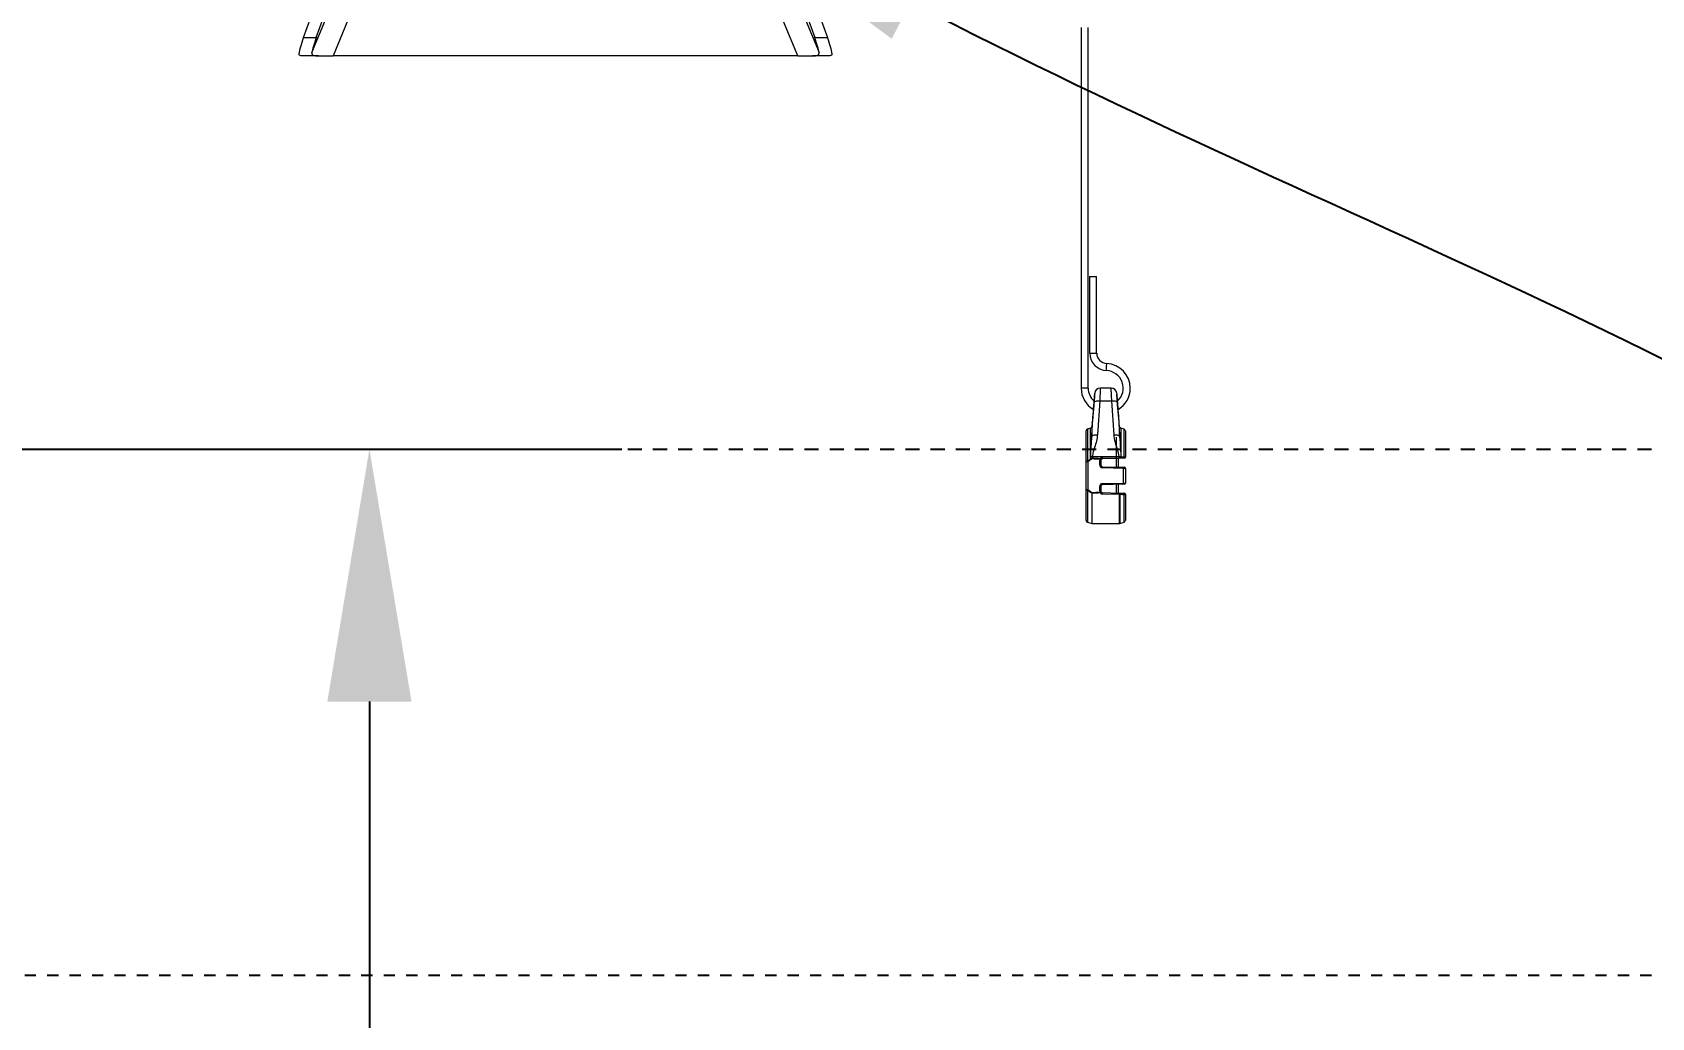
# Model space of a CAD drawing. Extents: x -382 to 1420, y -377 to 265.
# Drawn here: x 222.86 to 237.3, y -12.69 to -3.91 of the extents above; entities that cross this region are included whole.
import ezdxf
from ezdxf import colors
from ezdxf.entities.mleader import LeaderData, LeaderLine
from ezdxf.math import Vec2, Vec3

# ---------------------------------------------------------------- set-up
doc = ezdxf.new("R2010")
doc.units = 0
doc.header["$MEASUREMENT"] = 0
doc.linetypes.add('HIDDEN2', pattern=[0.1875, 0.125, -0.0625])
doc.linetypes.add('HIDDEN4', pattern=[0.09375, 0.0625, -0.03125])
doc.layers.get('DEFPOINTS').update_dxf_attribs({"color": 255, "linetype": 'CONTINUOUS'})
for name, color, linetype in [('AV-Anno-Iden', 154, 'CONTINUOUS'), ('AV-Detl-Obje-Brkt', 202, 'CONTINUOUS'), ('AV-Detl-Obje-Mont', 232, 'CONTINUOUS'), ('AV-Detl-Patt', 165, 'CONTINUOUS'), ('AV-Elev-Dims', 14, 'CONTINUOUS')]:
    doc.layers.add(name, color=color, linetype=linetype)
doc.styles.get("Standard").update_dxf_attribs({"font": 'arial.ttf'})
doc.dimstyles.new('ARCH-24TO1', dxfattribs={"dimscale": 24, "dimtxt": 0.08, "dimasz": 0.09375, "dimexe": 0.09375, "dimexo": 0.09375, "dimgap": 0.0625, "dimtad": 0, "dimtih": 1, "dimtoh": 1, "dimdec": 3, "dimzin": 3, "dimdsep": 46, "dimlunit": 4, "dimtxsty": 'Standard', "dimcen": -0.0625, "dimclrd": 256, "dimclre": 256, "dimadec": 0, "dimazin": 0, "dimtfac": 1, "dimtdec": 3, "dimtmove": 0, "dimatfit": 3, "dimfxl": 1, "dimtfill": 1, "dimfrac": 1, "dimtolj": 1, "dimtzin": 0, "dimarcsym": 0})

# ---------------------------------------------------------------- blocks, each defined once
blk = doc.blocks.new('*D144')
at = {"layer": 'AV-Elev-Dims', "lineweight": -2, "transparency": 16777216}
for p, q in [((229.869, -3.172), (243.722, -3.172)), ((241.472, -5.422), (241.472, -24.702)), ((241.472, -65.374), (241.472, -40.652)), ((247.254, -67.624), (239.222, -67.624))]:
    blk.add_line(p, q, dxfattribs=at)
at = {"layer": 'AV-Elev-Dims', "transparency": 16777216}
for points in [[(241.097, -5.422), (241.847, -5.422), (241.472, -3.172)], [(241.097, -65.374), (241.847, -65.374), (241.472, -67.624)]]:
    blk.add_solid(points, dxfattribs=at)
at = {"layer": 'DEFPOINTS', "color": 0, "transparency": 16777216}
for p in [(227.619, -3.172), (241.472, -67.624), (249.504, -67.624)]:
    blk.add_point(p, dxfattribs=at)
at = {"layer": 'AV-Elev-Dims', "color": 0, "transparency": 16777216, "insert": (241.472, -32.677), "char_height": 1.92, "attachment_point": 5, "bg_fill": 3, "box_fill_scale": 1.25, "bg_fill_color": 256, "bg_fill_true_color": 13158600, "bg_fill_transparency": 0}
blk.add_mtext('\\A1;5\'-4{\\H1x;\\S1#2;}" A.F.F.\\PTO CENTER \\POF MOUNT\\PHOLE', dxfattribs=at)
blk = doc.blocks.new('A$C429A2651')
at = {"layer": 'AV-Detl-Obje-Brkt', "linetype": 'Continuous', "lineweight": 15}
for p, q in [((29.944, 4.42), (29.944, 1.205)), ((30.006, 1.205), (30.006, 4.42)), ((30.018, 2.199), (30.018, 1.518)), ((30.018, 2.199), (30.05, 2.199)), ((30.05, 2.199), (30.081, 2.199)), ((30.081, 1.518), (30.081, 2.199)), ((30.018, 1.518), (30.05, 1.518)), ((30.05, 1.518), (30.081, 1.518)), ((30.168, 1.362), (30.17, 1.393)), ((30.17, 1.393), (30.171, 1.424)), ((29.975, 1.205), (29.944, 1.205)), ((30.006, 1.205), (29.975, 1.205)), ((30.064, 1.158), (30.063, 1.145)), ((30.21, 1.205), (30.114, 1.205)), ((30.261, 1.144), (30.26, 1.158)), ((30.108, 1.093), (30.088, 0.79)), ((30.108, 1.093), (30.216, 1.093)), ((30.236, 0.79), (30.216, 1.093)), ((30.041, 0.898), (30.038, 0.86)), ((30.041, 0.898), (30.041, 0.897)), ((30.286, 0.86), (30.283, 0.897)), ((29.987, 0.548), (29.987, 0.824)), ((30.027, 0.847), (29.999, 0.839)), ((29.999, 0.839), (29.999, 0.553)), ((30.027, 0.574), (30.027, 0.847)), ((30.038, 0.86), (30.038, 0.774)), ((30.258, 0.503), (30.258, 0.769)), ((30.286, 0.774), (30.286, 0.86)), ((30.325, 0.839), (30.298, 0.847)), ((30.298, 0.847), (30.298, 0.594)), ((30.325, 0.594), (30.325, 0.839)), ((30.337, 0.824), (30.337, 0.591)), ((30.028, 0.575), (30.028, 0.594)), ((30.043, 0.595), (30.281, 0.595)), ((30.043, 0.595), (30.043, 0.58)), ((30.133, 0.589), (30.281, 0.593)), ((30.281, 0.579), (30.134, 0.576)), ((30.273, 0.579), (30.273, 0.502)), ((30.281, 0.593), (30.281, 0.595)), ((30.281, 0.593), (30.297, 0.594)), ((30.294, 0.58), (30.281, 0.579)), ((30.295, 0.58), (30.294, 0.58)), ((30.323, 0.581), (30.295, 0.58)), ((30.297, 0.594), (30.297, 0.594)), ((30.297, 0.594), (30.298, 0.594)), ((30.002, 0.548), (29.987, 0.548)), ((29.987, 0.301), (29.987, 0.548)), ((30.03, 0.569), (30.002, 0.548)), ((30.002, 0.548), (30.002, 0.301)), ((30.027, 0.574), (30.028, 0.575)), ((30.032, 0.57), (30.03, 0.569)), ((30.108, 0.521), (30.108, 0.56)), ((30.108, 0.56), (30.118, 0.56)), ((30.108, 0.521), (30.118, 0.521)), ((30.11, 0.57), (30.111, 0.575)), ((30.118, 0.56), (30.118, 0.521)), ((30.321, 0.49), (30.133, 0.495)), ((30.134, 0.505), (30.322, 0.5)), ((30.321, 0.359), (30.321, 0.49)), ((30.337, 0.49), (30.321, 0.49)), ((30.322, 0.5), (30.327, 0.5)), ((30.337, 0.49), (30.337, 0.359)), ((29.987, 0.301), (30.002, 0.301)), ((29.987, 0.025), (29.987, 0.301)), ((29.999, 0.297), (29.999, 0.01)), ((30.002, 0.301), (30.039, 0.275)), ((30.108, 0.29), (30.108, 0.329)), ((30.118, 0.329), (30.108, 0.329)), ((30.118, 0.29), (30.108, 0.29)), ((30.118, 0.329), (30.118, 0.29)), ((30.133, 0.354), (30.321, 0.359)), ((30.322, 0.349), (30.134, 0.344)), ((30.258, 0.268), (30.258, 0.347)), ((30.273, 0.346), (30.273, 0.268)), ((30.321, 0.359), (30.337, 0.359)), ((30.327, 0.349), (30.322, 0.349)), ((30.037, 0.269), (30.037, 0.268)), ((30.037, 0.268), (30.037, 0)), ((30.111, 0.274), (30.11, 0.28)), ((30.286, 0.256), (30.133, 0.26)), ((30.134, 0.274), (30.286, 0.27)), ((30.286, 0.27), (30.323, 0.269)), ((30.286, 0), (30.286, 0.256)), ((30.288, 0.256), (30.288, 0)), ((30.325, 0.01), (30.325, 0.255)), ((30.337, 0.259), (30.337, 0.025)), ((29.999, 0.01), (30.037, 0)), ((30.288, 0), (30.325, 0.01)), ((30.037, 0), (30.286, 0))]:
    blk.add_line(p, q, dxfattribs=at)
at = {"layer": 'AV-Detl-Obje-Brkt', "linetype": 'Continuous', "lineweight": 15, "flags": 128}
for points in [[(30.058, 1.077), (30.06, 1.081), (30.063, 1.084), (30.067, 1.087), (30.074, 1.09), (30.081, 1.092), (30.09, 1.093), (30.099, 1.093), (30.108, 1.093)], [(30.216, 1.093), (30.226, 1.093), (30.235, 1.093), (30.243, 1.092), (30.251, 1.09), (30.257, 1.087), (30.262, 1.084), (30.265, 1.081), (30.266, 1.077)], [(30.038, 0.774), (30.04, 0.777), (30.043, 0.781), (30.048, 0.784), (30.054, 0.786), (30.061, 0.788), (30.07, 0.79), (30.079, 0.79), (30.088, 0.79)], [(30.236, 0.79), (30.246, 0.79), (30.255, 0.79), (30.263, 0.788), (30.27, 0.786), (30.276, 0.784), (30.281, 0.781), (30.285, 0.777), (30.286, 0.774)]]:
    blk.add_lwpolyline(points, dxfattribs=at)
at = {"layer": 'AV-Detl-Obje-Brkt', "linetype": 'Continuous', "lineweight": 15}
for centre, radius, start, end in [((30.175, 1.518), 0.156, 180, 267.7076), ((30.175, 1.518), 0.0937, 180, 267.7076), ((30.162, 1.205), 0.156, 311.6149, 87.7076), ((30.162, 1.205), 0.219, 0, 87.7076), ((30.162, 1.205), 0.219, 180, 239.5151), ((30.162, 1.205), 0.156, 180, 227.7655), ((30.114, 1.156), 0.05, 90.4206, 175.9367), ((30.21, 1.156), 0.05, 4.0633, 89.3855), ((30.162, 1.205), 0.219, 300.1595, 0), ((30.003, 0.824), 0.0156, 105, 180), ((30.023, 0.862), 0.0156, 285, 355), ((30.302, 0.862), 0.0156, 185, 255), ((30.321, 0.824), 0.0156, 0, 75), ((30.043, 0.474), 0.12, 89.9353, 97.4885), ((30.603, 0.537), 0.562, 175.6101, 176.1936), ((29.789, 0.576), 0.344, 359.9265, 2.2353), ((30.281, 0.474), 0.12, 82.5115, 90.0647), ((29.944, 0.58), 0.337, 359.8877, 2.2596), ((30.284, 0.589), 0.0133, 316.1271, 20.1297), ((30.283, 0.589), 0.0152, 322.8952, 18.0532), ((30.311, 0.59), 0.0152, 322.8421, 18.2251), ((30.327, 0.591), 0.00999, 271.5, 0), ((29.997, 0.541), 0.0124, 81.6165, 142.2947), ((30.554, 0.981), 0.701, 217.6633, 218.1466), ((30.574, 0.943), 0.66, 213.9631, 214.5238), ((30.566, 1.032), 0.706, 220.2964, 220.861), ((30.134, 0.56), 0.0256, 157.7487, 180), ((30.134, 0.521), 0.0256, 180, 268.5), ((30.211, 0.81), 0.26, 247.1764, 249.43), ((30.109, 0.563), 0.0121, 17.9497, 77.5978), ((30.134, 0.56), 0.0156, 157.7487, 180), ((30.134, 0.521), 0.0156, 180, 268.5), ((30.229, 0.495), 0.0958, 174.0089, 179.9952), ((30.417, 0.49), 0.0958, 174.0089, 179.9952), ((30.327, 0.49), 0.00999, 0, 88.5), ((29.997, 0.309), 0.0124, 217.7053, 278.3835), ((30.554, -0.132), 0.701, 141.8534, 142.3367), ((30.134, 0.329), 0.0256, 91.5, 180), ((30.134, 0.29), 0.0256, 180, 202.2513), ((30.134, 0.329), 0.0156, 91.5, 180), ((30.134, 0.29), 0.0156, 180, 202.2513), ((30.229, 0.354), 0.0958, 180.0048, 185.9911), ((30.417, 0.359), 0.0958, 180.0048, 185.9911), ((30.327, 0.359), 0.00999, 271.5, 0), ((30.211, 0.04), 0.26, 110.57, 112.8236), ((30.109, 0.286), 0.0121, 282.4022, 342.0503), ((29.789, 0.273), 0.344, 357.7647, 0.0735), ((29.949, 0.269), 0.337, 357.7396, 0.1135), ((30.274, 0.261), 0.0152, 342.002, 37.0887), ((30.286, 0.28), 0.0245, 269.9655, 276.0239), ((30.311, 0.26), 0.0152, 341.7749, 37.1579), ((30.327, 0.259), 0.00999, 0, 88.5), ((30.003, 0.025), 0.0156, 180, 255), ((30.286, 0.01), 0.00999, 270, 285), ((30.321, 0.025), 0.0156, 285, 0)]:
    blk.add_arc(centre, radius, start, end, dxfattribs=at)
for centre, ratio, start_param, end_param in [((15.5, 0.425), 0.027185, 0.361933, 0.37401), ((15.499, 0.425), 0.026186, 0.362067, 0.37401), ((15.5, 0.425), 0.027185, 5.908125, 5.921252), ((15.499, 0.425), 0.026186, 5.908462, 5.921118)]:
    blk.add_ellipse(centre, major_axis=(15.624, 0), ratio=ratio, start_param=start_param, end_param=end_param, dxfattribs=at)
for points, knots in [([(30.058, 1.077), (30.059, 1.089), (30.061, 1.115), (30.063, 1.143), (30.064, 1.159), (30.064, 1.158), (30.064, 1.158)], [0, 0, 0, 0, 0.255902, 0.546047, 0.836303, 1, 1, 1, 1]), ([(30.114, 1.203), (30.114, 1.203), (30.114, 1.204), (30.113, 1.183), (30.111, 1.144), (30.109, 1.109), (30.108, 1.093)], [0, 0, 0, 0, 0.163913, 0.453856, 0.74391, 1, 1, 1, 1]), ([(30.216, 1.093), (30.215, 1.112), (30.213, 1.149), (30.211, 1.186), (30.21, 1.205), (30.21, 1.203), (30.21, 1.203)], [0, 0, 0, 0, 0.2912052, 0.5825763, 0.8734712, 1, 1, 1, 1]), ([(30.26, 1.158), (30.26, 1.158), (30.26, 1.16), (30.261, 1.146), (30.263, 1.118), (30.265, 1.091), (30.266, 1.077)], [0, 0, 0, 0, 0.126874, 0.417899, 0.709191, 1, 1, 1, 1]), ([(30.038, 0.774), (30.04, 0.804), (30.045, 0.905), (30.053, 1.007), (30.058, 1.077)], [0, 0, 0, 0, 0.300595, 1, 1, 1, 1]), ([(30.063, 1.145), (30.063, 1.145), (30.063, 1.148), (30.063, 1.139), (30.061, 1.121), (30.059, 1.094), (30.057, 1.061), (30.053, 1.018), (30.049, 0.976), (30.046, 0.939), (30.043, 0.912), (30.041, 0.897), (30.041, 0.897), (30.041, 0.898)], [0, 0, 0, 0, 0.009042, 0.116226, 0.223346, 0.291226, 0.398986, 0.506761, 0.61434, 0.721536, 0.828357, 0.93512, 1, 1, 1, 1]), ([(30.283, 0.897), (30.283, 0.897), (30.283, 0.898), (30.282, 0.907), (30.279, 0.929), (30.276, 0.961), (30.273, 0.998), (30.269, 1.038), (30.266, 1.076), (30.264, 1.109), (30.262, 1.133), (30.261, 1.144), (30.261, 1.145), (30.261, 1.145)], [0, 0, 0, 0, 0.026893, 0.132222, 0.233857, 0.335551, 0.437313, 0.539008, 0.640715, 0.742436, 0.844512, 0.94604, 1, 1, 1, 1]), ([(30.264, 1.111), (30.264, 1.113), (30.263, 1.121), (30.262, 1.134), (30.261, 1.146), (30.261, 1.144), (30.261, 1.144)], [0, 0, 0, 0, 0.075127, 0.350922, 0.793886, 1, 1, 1, 1]), ([(30.266, 1.077), (30.268, 1.047), (30.276, 0.946), (30.282, 0.845), (30.286, 0.774)], [0, 0, 0, 0, 0.300592, 1, 1, 1, 1]), ([(30.283, 0.897), (30.283, 0.897), (30.283, 0.895), (30.282, 0.905), (30.28, 0.928), (30.277, 0.956), (30.275, 0.977), (30.274, 0.984)], [0, 0, 0, 0, 0.058793, 0.324868, 0.591664, 0.858499, 1, 1, 1, 1]), ([(30.028, 0.594), (30.029, 0.623), (30.031, 0.669), (30.036, 0.728), (30.038, 0.757), (30.038, 0.774)], [0, 0, 0, 0, 0.452245, 0.690314, 1, 1, 1, 1]), ([(30.088, 0.79), (30.086, 0.771), (30.081, 0.733), (30.065, 0.682), (30.049, 0.637), (30.045, 0.609), (30.043, 0.595)], [0, 0, 0, 0, 0.284995, 0.575463, 0.786743, 1, 1, 1, 1]), ([(30.281, 0.595), (30.277, 0.615), (30.27, 0.657), (30.245, 0.72), (30.239, 0.767), (30.236, 0.79)], [0, 0, 0, 0, 0.301818, 0.649408, 1, 1, 1, 1]), ([(30.286, 0.774), (30.288, 0.737), (30.291, 0.691), (30.296, 0.627), (30.297, 0.605), (30.297, 0.594)], [0, 0, 0, 0, 0.672838, 0.831815, 1, 1, 1, 1]), ([(30.028, 0.575), (30.03, 0.577), (30.034, 0.579), (30.039, 0.58), (30.043, 0.58), (30.043, 0.58)], [0, 0, 0, 0, 0.422284, 0.872615, 1, 1, 1, 1]), ([(30.111, 0.575), (30.112, 0.576), (30.114, 0.579), (30.118, 0.584), (30.125, 0.588), (30.131, 0.589), (30.133, 0.589)], [0, 0, 0, 0, 0.118513, 0.421658, 0.711392, 1, 1, 1, 1]), ([(30.298, 0.594), (30.304, 0.594), (30.313, 0.594), (30.323, 0.594), (30.325, 0.594)], [0, 0, 0, 0, 0.686394, 1, 1, 1, 1]), ([(30.327, 0.581), (30.327, 0.581), (30.327, 0.581), (30.326, 0.581), (30.325, 0.581), (30.324, 0.581), (30.323, 0.581)], [0, 0, 0, 0, 0.2612194, 0.5176335, 0.7585204, 1, 1, 1, 1]), ([(30.325, 0.594), (30.327, 0.594), (30.33, 0.594), (30.334, 0.593), (30.337, 0.592), (30.337, 0.591), (30.337, 0.591)], [0, 0, 0, 0, 0.249881, 0.492976, 0.745798, 1, 1, 1, 1]), ([(29.999, 0.553), (30.007, 0.559), (30.016, 0.567), (30.026, 0.573), (30.027, 0.574)], [0, 0, 0, 0, 0.894785, 1, 1, 1, 1]), ([(30.043, 0.574), (30.042, 0.574), (30.04, 0.574), (30.036, 0.573), (30.033, 0.571), (30.032, 0.57)], [0, 0, 0, 0, 0.1230885, 0.563531, 1, 1, 1, 1]), ([(30.134, 0.576), (30.132, 0.575), (30.129, 0.575), (30.124, 0.572), (30.122, 0.57), (30.12, 0.568), (30.12, 0.567)], [0, 0, 0, 0, 0.281297, 0.5695, 0.878055, 1, 1, 1, 1]), ([(30.12, 0.566), (30.12, 0.566), (30.12, 0.566), (30.12, 0.567), (30.12, 0.567), (30.12, 0.567)], [0, 0, 0, 0, 0.009876, 0.648711, 1, 1, 1, 1]), ([(30.037, 0.268), (30.029, 0.274), (30.016, 0.283), (30.003, 0.293), (29.999, 0.297)], [0, 0, 0, 0, 0.653758, 1, 1, 1, 1]), ([(30.037, 0.269), (30.038, 0.271), (30.038, 0.273), (30.039, 0.275), (30.039, 0.275)], [0, 0, 0, 0, 0.96732, 1, 1, 1, 1]), ([(30.133, 0.26), (30.131, 0.26), (30.125, 0.261), (30.118, 0.265), (30.114, 0.27), (30.112, 0.273), (30.111, 0.274)], [0, 0, 0, 0, 0.288608, 0.578342, 0.881487, 1, 1, 1, 1]), ([(30.12, 0.282), (30.12, 0.282), (30.12, 0.283), (30.12, 0.283), (30.12, 0.283), (30.12, 0.284)], [0, 0, 0, 0, 0.015737, 0.653184, 1, 1, 1, 1]), ([(30.12, 0.282), (30.12, 0.282), (30.122, 0.28), (30.124, 0.277), (30.129, 0.275), (30.132, 0.274), (30.134, 0.274)], [0, 0, 0, 0, 0.1219447, 0.4304998, 0.7187034, 1, 1, 1, 1]), ([(30.325, 0.255), (30.319, 0.255), (30.307, 0.256), (30.294, 0.256), (30.288, 0.256)], [0, 0, 0, 0, 0.514661, 1, 1, 1, 1]), ([(30.323, 0.269), (30.324, 0.269), (30.325, 0.269), (30.326, 0.269), (30.327, 0.269), (30.327, 0.269), (30.327, 0.269)], [0, 0, 0, 0, 0.145896, 0.421612, 0.711012, 1, 1, 1, 1]), ([(30.337, 0.259), (30.337, 0.258), (30.336, 0.257), (30.333, 0.256), (30.329, 0.255), (30.326, 0.255), (30.325, 0.255)], [0, 0, 0, 0, 0.281347, 0.567741, 0.848358, 1, 1, 1, 1])]:
    blk.add_open_spline(points, degree=3, knots=knots, dxfattribs=at)
at = {"layer": 'AV-Detl-Obje-Mont', "linetype": 'Continuous', "lineweight": 15}
for p, q in [((23.087, 4.196), (23.707, 5.694)), ((26.986, 5.694), (27.607, 4.196)), ((23.879, 5.623), (23.275, 4.166)), ((27.418, 4.166), (26.814, 5.623)), ((23.012, 4.331), (23.346, 5.253)), ((23.126, 4.331), (23.46, 5.253)), ((27.233, 5.253), (27.568, 4.331)), ((27.347, 5.253), (27.682, 4.331)), ((23.012, 4.331), (23.126, 4.331)), ((27.568, 4.331), (27.682, 4.331)), ((23.144, 4.166), (23, 4.166)), ((23.144, 4.166), (23.275, 4.166)), ((27.418, 4.166), (23.275, 4.166)), ((27.418, 4.166), (27.549, 4.166)), ((27.693, 4.166), (27.549, 4.166))]:
    blk.add_line(p, q, dxfattribs=at)
for centre, major_axis, start_param, end_param in [((23.081, 4.416), (0.105, 0.25), 1.970953, 2.759078), ((23.195, 4.416), (0.105, 0.25), 1.970953, 2.697995), ((27.499, 4.416), (-0.105, 0.25), 3.58519, 4.312232), ((27.613, 4.416), (-0.105, 0.25), 3.524107, 4.312232)]:
    blk.add_ellipse(centre, major_axis=major_axis, ratio=0.121318, start_param=start_param, end_param=end_param, dxfattribs=at)
for points, knots in [([(23, 4.166), (22.996, 4.166), (22.987, 4.167), (22.978, 4.17), (22.972, 4.177), (22.971, 4.184), (22.972, 4.188), (22.972, 4.189)], [0, 0, 0, 0, 0.2309484, 0.4677839, 0.6989918, 0.9377245, 1, 1, 1, 1]), ([(23.087, 4.196), (23.087, 4.19), (23.087, 4.178), (23.104, 4.169), (23.125, 4.166), (23.14, 4.166), (23.144, 4.166)], [0, 0, 0, 0, 0.29513, 0.590794, 0.876067, 1, 1, 1, 1]), ([(27.549, 4.166), (27.56, 4.166), (27.584, 4.167), (27.604, 4.175), (27.608, 4.187), (27.607, 4.195), (27.607, 4.196)], [0, 0, 0, 0, 0.326227, 0.654665, 0.950379, 1, 1, 1, 1]), ([(27.722, 4.189), (27.722, 4.186), (27.722, 4.179), (27.717, 4.172), (27.709, 4.168), (27.701, 4.166), (27.695, 4.166), (27.693, 4.166)], [0, 0, 0, 0, 0.229442, 0.466032, 0.695504, 0.93152, 1, 1, 1, 1])]:
    blk.add_open_spline(points, degree=3, knots=knots, dxfattribs=at)
blk = doc.blocks.new('*D149')
at = {"layer": 'AV-Elev-Dims', "lineweight": -2, "transparency": 16777216}
for p, q in [((221.869, -7.624), (228.117, -7.624)), ((225.867, -9.874), (225.867, -38.926)), ((225.867, -65.374), (225.867, -50.355)), ((231.649, -67.624), (223.617, -67.624))]:
    blk.add_line(p, q, dxfattribs=at)
at = {"layer": 'AV-Elev-Dims', "transparency": 16777216}
for points in [[(225.492, -9.874), (226.242, -9.874), (225.867, -7.624)], [(225.492, -65.374), (226.242, -65.374), (225.867, -67.624)]]:
    blk.add_solid(points, dxfattribs=at)
at = {"layer": 'DEFPOINTS', "color": 0, "transparency": 16777216}
for p in [(219.619, -7.624), (225.867, -67.624), (233.899, -67.624)]:
    blk.add_point(p, dxfattribs=at)
at = {"layer": 'AV-Elev-Dims', "color": 0, "transparency": 16777216, "insert": (225.867, -44.64), "char_height": 1.92, "attachment_point": 5, "bg_fill": 3, "box_fill_scale": 1.25, "bg_fill_color": 256, "bg_fill_true_color": 13158600, "bg_fill_transparency": 0}
blk.add_mtext('\\A1;5\'-0" A.F.F.\\PTO BOTTOM\\POF BACKING', dxfattribs=at)

msp = doc.modelspace()

# ---------------------------------------------------------------- leaders
at = {"layer": 'AV-Elev-Dims'}
ml = msp.add_multileader_mtext('Standard', dxfattribs=at)
ml.set_content('CHIEF LTM1U TILT WALL MOUNT', color=256)
ml.set_leader_properties()
ml.build(insert=Vec2(0, 0))
ml.multileader.update_dxf_attribs({"leader_type": 2, "dogleg_length": 0.36, "arrow_head_size": 2.25, "scale": 24})
ctx = ml.context
ctx.base_point, ctx.scale, ctx.char_height, ctx.arrow_head_size, ctx.landing_gap_size, ctx.plane_origin = Vec3(258.24464, -1.09909), 24, 1.875, 2.25, 2.16, Vec3(242.8332, -14.56738)
notes = []
notes.append((ctx, [(0, (1, 1, 0), (249.60464, -1.09909), (1, 0), 8.64, [(0, [(236.84829, 0.07046), (252.6815, -2.11468), (254.19602, -3.66348), (254.96159, -0.12467)], 0, [])])]))
ctx.mtext.insert, ctx.mtext.flow_direction = Vec3(260.40464, -0.1456), 5
ctx.mtext.has_bg_fill, ctx.mtext.bg_color, ctx.mtext.bg_scale_factor, ctx.mtext.bg_transparency, ctx.mtext.use_window_bg_color = 1, -1027028792, 1.5, 0, 1
for ctx, leaders in notes:
    for number, flags, end, landing, length, lines in leaders:
        leader = LeaderData()
        leader.index, (leader.has_last_leader_line, leader.has_dogleg_vector, leader.attachment_direction) = number, flags
        leader.last_leader_point, leader.dogleg_vector, leader.dogleg_length = Vec3(end), Vec3(landing), length
        for number, points, colour, breaks in lines:
            line = LeaderLine()
            line.index, line.vertices, line.color, line.breaks = number, Vec3.list(points), colors.encode_raw_color(colour), breaks
            leader.lines.append(line)
        ctx.leaders.append(leader)

# ---------------------------------------------------------------- next in the draw order: linework, layer by layer
at = {"layer": 'AV-Detl-Patt', "linetype": 'HIDDEN4'}
msp.add_lwpolyline([(190.99432, -12.31182), (248.24432, -12.31182), (248.24432, 21.06318), (190.99432, 21.06318)], close=True, dxfattribs=at)
at = {"layer": 'AV-Detl-Patt', "color": 253, "linetype": 'HIDDEN2'}
msp.add_lwpolyline([(201.61932, -7.62432), (237.61932, -7.62432), (237.61932, 16.37568), (201.61932, 16.37568)], close=True, dxfattribs=at)

# ---------------------------------------------------------------- next in the draw order: leaders
at = {"layer": 'AV-Elev-Dims'}
ml = msp.add_multileader_mtext('Standard', dxfattribs=at)
ml.set_content('\\A1;USE GRADE 5 OR BETTER \\PMOUNTING HARDWARE (TYP)', color=256)
ml.set_leader_properties()
ml.build(insert=Vec2(0, 0))
ml.multileader.update_dxf_attribs({"leader_type": 2, "dogleg_length": 0.36, "arrow_head_size": 2.25, "scale": 24})
ctx = ml.context
ctx.base_point, ctx.scale, ctx.char_height, ctx.arrow_head_size, ctx.landing_gap_size, ctx.plane_origin = Vec3(258.28377, -11.5942), 24, 1.875, 2.25, 2.16, Vec3(233.4592, 25.05297)
notes = []
notes.append((ctx, [(0, (1, 1, 0), (249.64377, -11.5942), (1, 0), 8.64, [(0, [(228.69569, -2.60205), (242.85438, -9.9564), (252.40025, -13.34231), (252.7944, -10.60549)], 0, [])])]))
ctx.mtext.insert, ctx.mtext.flow_direction = Vec3(260.44377, -10.38108), 5
ctx.mtext.has_bg_fill, ctx.mtext.bg_color, ctx.mtext.bg_scale_factor, ctx.mtext.bg_transparency, ctx.mtext.use_window_bg_color = 1, -1027028792, 1.5, 0, 1
for ctx, leaders in notes:
    for number, flags, end, landing, length, lines in leaders:
        leader = LeaderData()
        leader.index, (leader.has_last_leader_line, leader.has_dogleg_vector, leader.attachment_direction) = number, flags
        leader.last_leader_point, leader.dogleg_vector, leader.dogleg_length = Vec3(end), Vec3(landing), length
        for number, points, colour, breaks in lines:
            line = LeaderLine()
            line.index, line.vertices, line.color, line.breaks = number, Vec3.list(points), colors.encode_raw_color(colour), breaks
            leader.lines.append(line)
        ctx.leaders.append(leader)

# ---------------------------------------------------------------- next in the draw order: dimensions: what is measured, and where the dimension line sits
dim = msp.add_linear_dim(base=(241.47213, -67.62432), p1=(227.61932, -3.17206), p2=(249.50406, -67.62432), angle=90, text='<> A.F.F.\\PTO CENTER \\POF MOUNT\\PHOLE', dimstyle='ARCH-24TO1', override={"dimdec": 3}, dxfattribs=at)
dim.commit()
dim.dimension.update_dxf_attribs({"geometry": '*D144', "text_midpoint": (241.47213, -32.67694), "dimtype": 160})

# ---------------------------------------------------------------- next in the draw order: block references
at = {"layer": 'AV-Anno-Iden'}
msp.add_blockref('A$C429A2651', (202.26765, -8.28517), dxfattribs=at)

# ---------------------------------------------------------------- next in the draw order: dimensions: what is measured, and where the dimension line sits
at = {"layer": 'AV-Elev-Dims'}
dim = msp.add_linear_dim(base=(225.86719, -67.62432), p1=(219.61932, -7.62432), p2=(233.89912, -67.62432), angle=90, text='<> A.F.F.\\PTO BOTTOM\\POF BACKING', dimstyle='ARCH-24TO1', override={"dimdec": 3}, dxfattribs=at)
dim.commit()
dim.dimension.update_dxf_attribs({"geometry": '*D149', "text_midpoint": (225.86719, -44.64026), "dimtype": 160})

doc.saveas('drawing.dxf')
